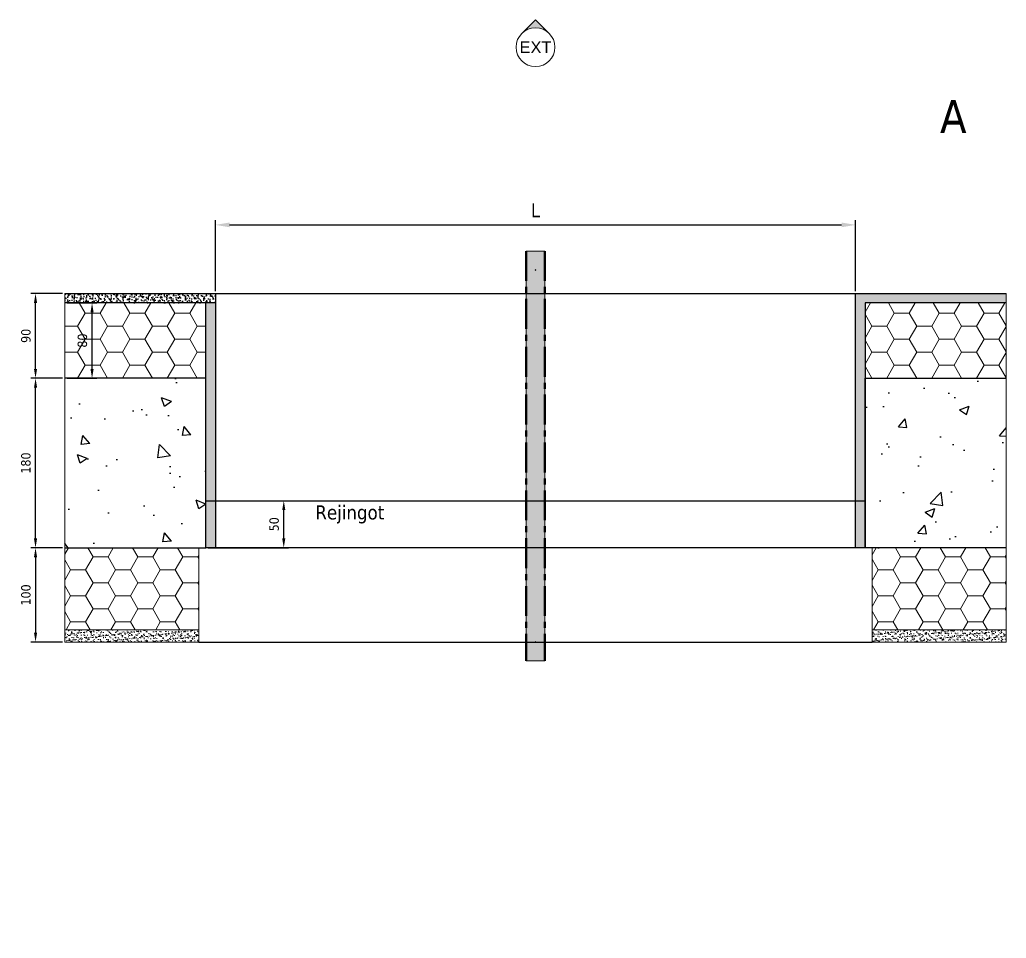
# Model space of a CAD drawing. Header units: millimetres. Extents: x -20000 to 230000, y -17405 to 25402.
# Drawn here: x 4470 to 5518, y 3733 to 4708 of the extents above; entities that cross this region are included whole.
import ezdxf
from ezdxf.enums import TextEntityAlignment as Align

# ---------------------------------------------------------------- set-up
doc = ezdxf.new("R2010")
doc.units = ezdxf.units.MM
doc.header["$PDMODE"] = 35
doc.header["$PDSIZE"] = 0.5
doc.linetypes.add('AXES', pattern=[50.800000000000004, 31.75, -6.35, 6.35, -6.35])
doc.layers.get('0').update_dxf_attribs({"lineweight": 13})
doc.layers.get('Defpoints').update_dxf_attribs({"true_color": 0xc2a584})
for name, color, linetype, lineweight in [('0 - 1 (validé)', 3, 'Continuous', 13), ('1 - Axe', 1, 'AXES', 0), ('1 - BETON', 251, 'Continuous', 25), ('1 - Cotation', 32, 'Continuous', 13), ('1 - Isolant', 132, 'Continuous', 13), ('1 - Platre', 252, 'Continuous', 13), ('1 - Texte', 7, 'Continuous', 13)]:
    doc.layers.add(name, color=color, linetype=linetype, lineweight=lineweight)
doc.layers.add('0 - Invisible', color=43, linetype='Continuous', lineweight=0, plot=False)
doc.layers.add('Non visible', color=163, linetype='Continuous', lineweight=25, plot=False)
doc.layers.add('1 - Cache', color=7, linetype='Continuous', lineweight=0, true_color=0xffffff)
doc.styles.get("Standard").update_dxf_attribs({"font": 'ARIALUNI.TTF'})
doc.styles.add('Texte Poralu', font='tahomabd.ttf')
doc.dimstyles.new('100 - 1000', dxfattribs={"dimtxt": 15, "dimasz": 15, "dimexe": 5, "dimexo": 2.5, "dimgap": 8, "dimtad": 1, "dimdec": 1, "dimtxsty": 'Texte Poralu', "dimcen": 10, "dimazin": 0, "dimtfac": 1, "dimtdec": 1, "dimtmove": 0, "dimatfit": 3, "dimfxl": 1, "dimarcsym": 0})
doc.dimstyles.new('30 - 1000', dxfattribs={"dimtxt": 10, "dimasz": 10, "dimexe": 5, "dimexo": 2.5, "dimgap": 5, "dimtad": 1, "dimdec": 1, "dimtxsty": 'Texte Poralu', "dimcen": 5, "dimazin": 0, "dimtfac": 1, "dimtdec": 1, "dimtmove": 0, "dimatfit": 3, "dimfxl": 1, "dimarcsym": 0})

# ---------------------------------------------------------------- blocks, each defined once
blk = doc.blocks.new('Cadre Coupe_Elev')
at = {"layer": 'Defpoints'}
blk.add_point((4999.999999999971, 3733.496620553549), dxfattribs=at)
at = {"color": 7}
blk.add_attdef('REPERE_1', text='', height=300, dxfattribs=at).set_placement((1000, 9000), align=Align.MIDDLE_CENTER)
at = {"layer": '1 - Texte', "color": 7}
for tag, p in [('DEFINITION1', (5000, 1200)), ('DEFINITION2', (5000, 800))]:
    blk.add_attdef(tag, text='', height=250, dxfattribs=at).set_placement(p, align=Align.MIDDLE_CENTER)
at = {"layer": 'Non visible', "style": 'Texte Poralu'}
for p in [(5447.11721373623, 4905.799125232807), (5447.11721373623, 4605.799125232807)]:
    blk.add_attdef('REPERE_2', text='', height=35, dxfattribs=at).set_placement(p, align=Align.MIDDLE_LEFT)
blk = doc.blocks.new('*U441')
at = {"layer": '1 - Isolant'}
h = blk.add_hatch(dxfattribs=at)
h.set_pattern_fill('HONEY', color=256, scale=5, style=0)
h.set_pattern_definition([(0, (110.0000906813123, 79.99999999999812), (23.8125, 13.748153225), [15.875, -31.75]), (120, (110.0000906813123, 79.99999999999812), (-23.81249994797095, 13.74815331511695), [15.87499999999995, -31.7499999999999]), (59.99999999999999, (110.0000906813123, 79.99999999999812), (5.202904551637744e-08, 27.49630654011694), [-31.75, 15.875])])
h.paths.add_polyline_path([(-149.9999933903616, 0), (0, -9.094947017729282e-13), (-8.952838470577262e-13, 79.99999999999818), (-149.9999933903625, 79.99999999999906)])
at = {"layer": '0 - Invisible'}
blk.add_lwpolyline([(-149.9999933903625, 79.99999999999906), (-149.9999933903616, 0)], dxfattribs=at)
at = {"layer": '1 - Isolant'}
blk.add_lwpolyline([(-149.9999933903616, 0), (0, 0), (0, 0), (0, -9.094947017729282e-13), (-8.952838470577262e-13, 79.99999999999818), (-149.9999933903625, 79.99999999999906)], dxfattribs=at)
blk = doc.blocks.new('*U436')
at = {"layer": '1 - Isolant'}
h = blk.add_hatch(dxfattribs=at)
h.set_pattern_fill('HONEY', color=256, scale=5)
h.set_pattern_definition([(0, (237.499815932928, -1.4210854715202e-14), (23.8125, 13.748153225), [15.875, -31.75]), (120, (237.499815932928, -1.4210854715202e-14), (-23.81249994797095, 13.74815331511695), [15.87499999999996, -31.74999999999992]), (59.99999999999999, (237.499815932928, -1.4210854715202e-14), (5.202904551637744e-08, 27.49630654011694), [-31.75, 15.875])])
h.paths.add_polyline_path([(-149.9999999999709, -87.00000000000001), (-149.9999999999709, 0), (-7.500147691644084, 0), (-7.500147691644084, -87.00000000000001)])
at = {"layer": '1 - Platre'}
h = blk.add_hatch(dxfattribs=at)
h.set_pattern_fill('AR-SAND', color=256, scale=0.1)
h.set_pattern_definition([(37.50000000000001, (237.499815932928, -1.4210854715202e-14), (-0.1600031295984046, 4.894132373293424), [0, -3.860800000000001, 0, -4.318000000000001, 0, -4.1275]), (7.499999999999999, (237.499815932928, -1.4210854715202e-14), (4.495232831380027, 7.168251005683543), [0, -2.0828, 0, -3.4798, 0, -1.3335]), (327.5, (234.375615932928, -1.4210854715202e-14), (7.90992370241458, 0.01437184678545691), [0, -1.27, 0, -4.572, 0, -5.969]), (317.5, (234.375615932928, -1.4210854715202e-14), (7.635564524722972, 2.229293232572162), [0, -0.635, 0, -2.9972, 0, -3.429])])
h.paths.add_polyline_path([(-149.9999999999709, -100), (-149.9999999999709, -87.00000000000001), (-7.500147691644084, -87.00000000000001), (-7.500147691644084, -100)])
at = {"layer": '0 - Invisible'}
for points in [[(-149.9999999999709, -87.00000000000001), (-149.9999999999709, 0)], [(-149.9999999999709, -100), (-149.9999999999709, -87.00000000000001)]]:
    blk.add_lwpolyline(points, dxfattribs=at)
at = {"layer": '1 - Isolant'}
blk.add_lwpolyline([(-149.9999999999709, 0), (-7.500147691644084, 0), (-7.500147691644084, -87.00000000000001), (-149.9999999999709, -87.00000000000001)], dxfattribs=at)
at = {"layer": '1 - Platre'}
blk.add_lwpolyline([(-149.9999999999709, -87.00000000000001), (-7.500147691644084, -87.00000000000001), (-7.500147691644084, -100), (-149.9999999999709, -100)], dxfattribs=at)
blk = doc.blocks.new('*U437')
at = {"layer": '1 - Isolant'}
h = blk.add_hatch(dxfattribs=at)
h.set_pattern_fill('HONEY', color=256, scale=5)
h.set_pattern_definition([(0, (47.49993897719287, -1.4210854715202e-14), (23.8125, 13.748153225), [15.875, -31.75]), (120, (47.49993897719287, -1.4210854715202e-14), (-23.81249994797095, 13.74815331511695), [15.87499999999996, -31.74999999999991]), (59.99999999999999, (47.49993897719287, -1.4210854715202e-14), (5.202904551637744e-08, 27.49630654011694), [-31.75, 15.875])])
h.paths.add_polyline_path([(150.0000385328185, -87.00000000000001), (150.0000385328185, 0), (7.499900444374376, 0), (7.499900444374376, -87.00000000000001)])
at = {"layer": '1 - Platre'}
h = blk.add_hatch(dxfattribs=at)
h.set_pattern_fill('AR-SAND', color=256, scale=0.1)
h.set_pattern_definition([(37.50000000000001, (47.49993897719287, -1.4210854715202e-14), (-0.1600031295984046, 4.894132373293424), [0, -3.860800000000001, 0, -4.318000000000001, 0, -4.1275]), (7.499999999999999, (47.49993897719287, -1.4210854715202e-14), (4.495232831380027, 7.168251005683543), [0, -2.0828, 0, -3.4798, 0, -1.3335]), (327.5, (44.37573897719287, -1.4210854715202e-14), (7.90992370241458, 0.01437184678545691), [0, -1.27, 0, -4.572, 0, -5.969]), (317.5, (44.37573897719287, -1.4210854715202e-14), (7.635564524722972, 2.229293232572162), [0, -0.635, 0, -2.9972, 0, -3.429])])
h.paths.add_polyline_path([(150.0000385328185, -100), (150.0000385328185, -87.00000000000001), (7.499900444374376, -87.00000000000001), (7.499900444374376, -100)])
at = {"layer": '0 - Invisible'}
for points in [[(150.0000385328185, -87.00000000000001), (150.0000385328185, 0)], [(150.0000385328185, -100), (150.0000385328185, -87.00000000000001)]]:
    blk.add_lwpolyline(points, dxfattribs=at)
at = {"layer": '1 - Isolant'}
blk.add_lwpolyline([(150.0000385328185, 0), (7.499900444374376, 0), (7.499900444374376, -87.00000000000001), (150.0000385328185, -87.00000000000001)], dxfattribs=at)
at = {"layer": '1 - Platre'}
blk.add_lwpolyline([(150.0000385328185, -87.00000000000001), (7.499900444374376, -87.00000000000001), (7.499900444374376, -100), (150.0000385328185, -100)], dxfattribs=at)
blk = doc.blocks.new('*U442')
at = {"layer": '1 - Isolant'}
h = blk.add_hatch(dxfattribs=at)
h.set_pattern_fill('HONEY', color=256, scale=5, style=0)
h.set_pattern_definition([(0, (110.0000906813141, 79.99999999999812), (23.8125, 13.748153225), [15.875, -31.75]), (120, (110.0000906813141, 79.99999999999812), (-23.81249994797095, 13.74815331511695), [15.87499999999995, -31.7499999999999]), (59.99999999999999, (110.0000906813141, 79.99999999999812), (5.202904551637744e-08, 27.49630654011694), [-31.75, 15.875])])
h.paths.add_polyline_path([(-149.9999933903616, 0), (1.818989403545856e-12, -9.094947017729282e-13), (9.237055564881302e-13, 79.99999999999818), (-149.9999933903625, 79.99999999999906)])
at = {"layer": '0 - Invisible'}
blk.add_lwpolyline([(-149.9999933903625, 79.99999999999906), (-149.9999933903616, 0)], dxfattribs=at)
at = {"layer": '1 - Isolant'}
blk.add_lwpolyline([(-149.9999933903616, 0), (0, 0), (0, 0), (1.818989403545856e-12, -9.094947017729282e-13), (9.237055564881302e-13, 79.99999999999818), (-149.9999933903625, 79.99999999999906)], dxfattribs=at)
blk = doc.blocks.new('*U189')
h = blk.add_hatch(color=256)
edge = h.paths.add_edge_path()
edge.add_line((-2.072522045462071e-13, 29.16815472393788), (-14.58407736196905, 14.58407736197051))
edge.add_arc((1.103117597267565e-11, -1.326938559031979e-11), 20.62500000001327, 90.00000000003098, 134.9999999999927, ccw=False)
edge.add_arc((-8.900435943814897e-12, -8.125056183416809e-12), 20.62500000000813, 45.00000000000222, 89.99999999997573, ccw=False)
edge.add_line((14.58407736196884, 14.58407736197071), (-2.060573933704291e-13, 29.16815472393788))
for p, q in [((0.00170546913411465, 29.16815472393787), (-14.58407736197124, 14.58407736196831)), ((14.58407736196884, 14.58407736197071), (0.00170546913411465, 29.16815472393787))]:
    blk.add_line(p, q)
blk.add_circle((0, 0), 20.625)
at = {"insert": (0, 0), "char_height": 12.5, "attachment_point": 5}
blk.add_mtext('EXT', dxfattribs=at)
blk = doc.blocks.new('*D1376')
at = {"layer": '1 - Cotation', "color": 0, "lineweight": -2, "transparency": 16777216}
for p, q in [((4677.500019203425, 4420.42839723605), (4677.500019203425, 4495.74337095237)), ((5357.499991699586, 4420.428078769466), (5357.499991699586, 4495.74337095237)), ((4692.500019203425, 4490.74337095237), (5342.499991699586, 4490.74337095237))]:
    blk.add_line(p, q, dxfattribs=at)
at = {"layer": '1 - Cotation', "color": 0, "transparency": 16777216}
for points in [[(4692.500019203425, 4493.24337095237), (4692.500019203425, 4488.24337095237), (4677.500019203425, 4490.74337095237)], [(5342.499991699586, 4493.24337095237), (5342.499991699586, 4488.24337095237), (5357.499991699586, 4490.74337095237)]]:
    blk.add_solid(points, dxfattribs=at)
at = {"layer": 'Defpoints', "color": 0, "transparency": 16777216}
for p in [(5357.499991699586, 4490.74337095237), (4677.500019203425, 4417.92839723605), (5357.499991699586, 4417.928078769466)]:
    blk.add_point(p, dxfattribs=at)
at = {"layer": '1 - Cotation', "color": 0, "transparency": 16777216, "insert": (5017.500005451506, 4506.24337095237), "char_height": 15, "attachment_point": 5, "style": 'Texte Poralu'}
blk.add_mtext('L', dxfattribs=at)
blk = doc.blocks.new('*U435')
at = {"layer": '1 - BETON'}
h = blk.add_hatch(dxfattribs=at)
h.set_pattern_fill('CONCRETE', color=256, scale=15, style=0, pattern_type=2)
h.set_pattern_definition([(49.99999999999999, (-49.99996146718152, -20.00000000000003), (107.589027390113, -9.412820247389266), [11.25, -123.75]), (355, (-49.99996146718152, -20.00000000000003), (-20.81270004195, 112.8288200550018), [9, -99]), (100.4514, (-41.03420946718152, -20.78440100000003), (86.77640725710323, 103.415931309143), [9.5610285, -105.1713168]), (46.18420000000002, (-49.99996146718152, 9.999999999999977), (160.0861572938467, -24.82785214935271), [16.87499999999996, -185.6249999999997]), (96.6356, (-36.65944971718152, 7.931003949999974), (140.1994058323055, 146.1176806350663), [14.3415432, -157.75695]), (351.1842, (-49.99996146718152, 9.999999999999977), (140.1992917700441, 146.1177901387987), [13.5, -148.5]), (21, (-34.99996146718152, 2.499999999999975), (89.53605781776925, -60.39283359980082), [11.25, -123.75]), (326.0000000000001, (-34.99996146718152, 2.499999999999975), (36.49729978823726, 108.772506757028), [9, -99]), (71.4514, (-27.53862651718151, -2.532740900000025), (126.0333942872235, 48.37957450649286), [9.5610285, -105.1713168]), (37.50000000000001, (-49.99996146718152, -20.00000000000003), (1.8239782975936, 49.93407807469672), [0, -97.8, 0, -100.5, 0, -99.375]), (7.499999999999999, (-49.99996146718152, -20.00000000000003), (39.46043061632229, 59.16175678235403), [0, -57.3, 0, -95.55, 0, -37.875]), (327.5, (-83.44996146718152, -20.00000000000003), (80.07336542586135, -3.383230760156963), [0, -37.5, 0, -117, 0, -155.25]), (317.5, (-98.44996146718152, -20.00000000000003), (87.47792540135794, 15.01574734984766), [0, -48.75, 0, -77.69999999999999, 0, -110.25])])
h.paths.add_polyline_path([(150.0000385328185, 179.9999999999999), (150.0000385328185, 0), (0, 0), (0, 180)])
at = {"layer": '0 - Invisible'}
blk.add_lwpolyline([(150.0000385328185, 179.9999999999999), (150.0000385328185, 0)], dxfattribs=at)
at = {"layer": '1 - BETON'}
blk.add_lwpolyline([(150.0000385328185, 0), (0, 0), (0, 180), (150.0000385328185, 179.9999999999999)], dxfattribs=at)
blk = doc.blocks.new('*U434')
at = {"layer": '1 - BETON'}
h = blk.add_hatch(dxfattribs=at)
h.set_pattern_fill('CONCRETE', color=256, scale=15, style=0, pattern_type=2)
h.set_pattern_definition([(49.99999999999999, (-50.00000000000003, -20.00000000000003), (107.589027390113, -9.412820247389266), [11.25, -123.75]), (355, (-50.00000000000003, -20.00000000000003), (-20.81270004195, 112.8288200550018), [9, -99]), (100.4514, (-41.03424800000003, -20.78440100000002), (86.77640725710323, 103.415931309143), [9.5610285, -105.1713168]), (46.18420000000002, (-50.00000000000003, 9.999999999999977), (160.0861572938467, -24.82785214935271), [16.87499999999996, -185.6249999999997]), (96.6356, (-36.65948825000003, 7.931003949999974), (140.1994058323055, 146.1176806350663), [14.3415432, -157.75695]), (351.1842, (-50.00000000000003, 9.999999999999977), (140.1992917700441, 146.1177901387987), [13.5, -148.5]), (21, (-35.00000000000003, 2.499999999999975), (89.53605781776925, -60.39283359980082), [11.25, -123.75]), (326.0000000000001, (-35.00000000000003, 2.499999999999975), (36.49729978823726, 108.772506757028), [9, -99]), (71.4514, (-27.53866505000002, -2.532740900000025), (126.0333942872235, 48.37957450649286), [9.5610285, -105.1713168]), (37.50000000000001, (-50.00000000000003, -20.00000000000003), (1.8239782975936, 49.93407807469672), [0, -97.8, 0, -100.5, 0, -99.375]), (7.499999999999999, (-50.00000000000003, -20.00000000000003), (39.46043061632229, 59.16175678235403), [0, -57.3, 0, -95.55, 0, -37.875]), (327.5, (-83.45000000000003, -20.00000000000003), (80.07336542586135, -3.383230760156963), [0, -37.5, 0, -117, 0, -155.25]), (317.5, (-98.45000000000003, -20.00000000000003), (87.47792540135794, 15.01574734984766), [0, -48.75, 0, -77.69999999999999, 0, -110.25])])
h.paths.add_polyline_path([(150, 179.9999999999999), (150, 0), (0, 0), (0, 180)])
at = {"layer": '0 - Invisible'}
blk.add_lwpolyline([(150, 179.9999999999999), (150, 0)], dxfattribs=at)
at = {"layer": '1 - BETON'}
blk.add_lwpolyline([(150, 0), (0, 0), (0, 180), (150, 179.9999999999999)], dxfattribs=at)
blk = doc.blocks.new('*D1377')
at = {"layer": 'Defpoints', "color": 0, "lineweight": -2, "transparency": 16777216}
for p, q in [((4514.99997544319, 4327.928406744617), (4481.479444394658, 4327.928406744617)), ((4486.479444394658, 4157.928406744617), (4486.479444394658, 4317.928406744617)), ((4514.99997544319, 4147.928406744617), (4481.479444394658, 4147.928406744617))]:
    blk.add_line(p, q, dxfattribs=at)
at = {"layer": 'Defpoints', "color": 0, "transparency": 16777216}
for p in [(4486.479444394658, 4327.928406744617), (4517.49997544319, 4327.928406744617), (4517.49997544319, 4147.928406744617)]:
    blk.add_point(p, dxfattribs=at)
for points in [[(4484.812777727991, 4317.928406744617), (4488.146111061325, 4317.928406744617), (4486.479444394658, 4327.928406744617)], [(4484.812777727991, 4157.928406744617), (4488.146111061325, 4157.928406744617), (4486.479444394658, 4147.928406744617)]]:
    blk.add_solid(points, dxfattribs=at)
at = {"layer": 'Defpoints', "color": 0, "transparency": 16777216, "insert": (4476.251103226087, 4237.928406744618), "char_height": 10, "attachment_point": 5, "rotation": 90, "style": 'Texte Poralu'}
blk.add_mtext('180', dxfattribs=at)
blk = doc.blocks.new('*D1378')
at = {"layer": '1 - Cotation', "color": 0, "lineweight": -2, "transparency": 16777216}
for p, q in [((4514.999975443219, 4147.928406744617), (4481.479444394658, 4147.928406744617)), ((4486.479444394658, 4137.928406744617), (4486.479444394658, 4057.928406744617)), ((4514.999975443219, 4047.928406744617), (4481.479444394658, 4047.928406744617))]:
    blk.add_line(p, q, dxfattribs=at)
at = {"layer": '1 - Cotation', "color": 0, "transparency": 16777216}
for points in [[(4484.812777727991, 4137.928406744617), (4488.146111061325, 4137.928406744617), (4486.479444394658, 4147.928406744617)], [(4484.812777727991, 4057.928406744617), (4488.146111061325, 4057.928406744617), (4486.479444394658, 4047.928406744617)]]:
    blk.add_solid(points, dxfattribs=at)
at = {"layer": 'Defpoints', "color": 0, "transparency": 16777216}
for p in [(4517.499975443219, 4147.928406744617), (4486.479444394658, 4047.928406744617), (4517.499975443219, 4047.928406744617)]:
    blk.add_point(p, dxfattribs=at)
at = {"layer": '1 - Cotation', "color": 0, "transparency": 16777216, "insert": (4476.274608934616, 4097.928406744618), "char_height": 10, "attachment_point": 5, "rotation": 90, "style": 'Texte Poralu'}
blk.add_mtext('100', dxfattribs=at)
blk = doc.blocks.new('*D1379')
at = {"layer": '1 - Cotation', "color": 0, "lineweight": -2, "transparency": 16777216}
for p, q in [((4669.999879171168, 4197.928406744628), (4755.121790576124, 4197.928406744628)), ((4750.121790576124, 4157.928406744617), (4750.121790576124, 4187.928406744628)), ((4669.999903239173, 4147.928406744617), (4755.121790576124, 4147.928406744617))]:
    blk.add_line(p, q, dxfattribs=at)
at = {"layer": '1 - Cotation', "color": 0, "transparency": 16777216}
for points in [[(4748.455123909457, 4187.928406744628), (4751.788457242791, 4187.928406744628), (4750.121790576124, 4197.928406744628)], [(4748.455123909457, 4157.928406744617), (4751.788457242791, 4157.928406744617), (4750.121790576124, 4147.928406744617)]]:
    blk.add_solid(points, dxfattribs=at)
at = {"layer": 'Defpoints', "color": 0, "transparency": 16777216}
for p in [(4667.499879171168, 4197.928406744628), (4750.121790576124, 4197.928406744628), (4667.499903239173, 4147.928406744617)]:
    blk.add_point(p, dxfattribs=at)
at = {"layer": '1 - Cotation', "color": 0, "transparency": 16777216, "insert": (4739.916955116083, 4172.928406744623), "char_height": 10, "attachment_point": 5, "rotation": 90, "style": 'Texte Poralu'}
blk.add_mtext('50', dxfattribs=at)
blk = doc.blocks.new('*D1380')
at = {"layer": 'Defpoints', "color": 0, "lineweight": -2, "transparency": 16777216}
for p, q in [((4514.999930727722, 4417.928264116479), (4481.479453903199, 4417.928264116479)), ((4486.479453903199, 4337.928406744617), (4486.479453903199, 4407.928264116479)), ((4514.99997544319, 4327.928406744617), (4481.479453903199, 4327.928406744617))]:
    blk.add_line(p, q, dxfattribs=at)
at = {"layer": 'Defpoints', "color": 0, "transparency": 16777216}
for p in [(4486.479453903199, 4417.928264116479), (4517.499930727722, 4417.928264116479), (4517.49997544319, 4327.928406744617)]:
    blk.add_point(p, dxfattribs=at)
for points in [[(4484.812787236532, 4407.928264116479), (4488.146120569866, 4407.928264116479), (4486.479453903199, 4417.928264116479)], [(4484.812787236532, 4337.928406744617), (4488.146120569866, 4337.928406744617), (4486.479453903199, 4327.928406744617)]]:
    blk.add_solid(points, dxfattribs=at)
at = {"layer": 'Defpoints', "color": 0, "transparency": 16777216, "insert": (4476.274618443158, 4372.928335430549), "char_height": 10, "attachment_point": 5, "rotation": 90, "style": 'Texte Poralu'}
blk.add_mtext('90', dxfattribs=at)
blk = doc.blocks.new('*D1381')
at = {"layer": 'Defpoints', "color": 0, "lineweight": -2, "transparency": 16777216}
for p, q in [((4519.999950246501, 4407.928301654997), (4551.504766921991, 4407.928301654997)), ((4546.504766921991, 4337.928301655019), (4546.504766921991, 4397.928301654997)), ((4520.00000629429, 4327.928301655019), (4551.504766921991, 4327.928301655019))]:
    blk.add_line(p, q, dxfattribs=at)
at = {"layer": 'Defpoints', "color": 0, "transparency": 16777216}
for p in [(4517.499950246501, 4407.928301654997), (4546.504766921991, 4407.928301654997), (4517.50000629429, 4327.928301655019)]:
    blk.add_point(p, dxfattribs=at)
for points in [[(4544.838100255324, 4397.928301654997), (4548.171433588658, 4397.928301654997), (4546.504766921991, 4407.928301654997)], [(4544.838100255324, 4337.928301655019), (4548.171433588658, 4337.928301655019), (4546.504766921991, 4327.928301655019)]]:
    blk.add_solid(points, dxfattribs=at)
at = {"layer": 'Defpoints', "color": 0, "transparency": 16777216, "insert": (4536.276425753421, 4367.928301655009), "char_height": 10, "attachment_point": 5, "rotation": 90, "style": 'Texte Poralu'}
blk.add_mtext('80', dxfattribs=at)
blk = doc.blocks.new('*U1386')
at = {"layer": '1 - Cache'}
blk.add_hatch(color=256, dxfattribs=at).paths.add_polyline_path([(-9.999997438038362, 20.00000128098062), (-10.00005316068065, -414.9998299771475), (9.999946839319197, -414.9998325391089), (10.00000256196148, 19.99999871901906)])
at = {"layer": '0 - Invisible'}
blk.add_lwpolyline([(-9.999997438038362, 20.00000128098062), (-10.00005316068065, -414.9998299771475), (9.999946839319197, -414.9998325391089), (10.00000256196148, 19.99999871901906)], close=True, dxfattribs=at)
for p in [(0, 0), (-5.059871916602343e-05, -394.9998312581284)]:
    blk.add_point(p, dxfattribs=at)
at = {"layer": '1 - Axe', "lineweight": 50}
for p, q in [((-9.999997438038362, 20.00000128098062), (-10.00005316068065, -414.9998299771475)), ((10.00000256196148, 19.99999871901906), (9.999946839319197, -414.9998325391089))]:
    blk.add_line(p, q, dxfattribs=at)
blk = doc.blocks.new('*U498')
at = {"layer": '1 - BETON'}
h = blk.add_hatch(dxfattribs=at)
h.set_pattern_fill('AR-SAND', color=256, scale=0.1)
h.set_pattern_definition([(37.50000000000001, (49.99994055178092, -59.99999524586235), (-0.1600031295984046, 4.894132373293424), [0, -3.860800000000001, 0, -4.318000000000001, 0, -4.1275]), (7.499999999999999, (49.99994055178092, -59.99999524586235), (4.495232831380027, 7.168251005683543), [0, -2.0828, 0, -3.4798, 0, -1.3335]), (327.5, (46.87574055178092, -59.99999524586235), (7.90992370241458, 0.01437184678545762), [0, -1.27, 0, -4.572, 0, -5.969]), (317.5, (46.87574055178092, -59.99999524586235), (7.635564524722972, 2.229293232572163), [0, -0.635, 0, -2.9972, 0, -3.429])])
h.paths.add_polyline_path([(-150.0000594482191, 10), (-150.0000594482191, 0), (0, 0), (0, -259.9999952458624), (10, -259.9999952458624), (10, 10)])
at = {"layer": '0 - Invisible'}
blk.add_lwpolyline([(-150.0000594482191, 10), (-150.0000594482191, 0)], dxfattribs=at)
at = {"layer": '1 - BETON'}
blk.add_lwpolyline([(-150.0000594482191, 0), (0, 0), (0, -259.9999952458624), (10, -259.9999952458624), (10, 10), (-150.0000594482191, 10)], dxfattribs=at)
blk = doc.blocks.new('*U679')
at = {"layer": '1 - BETON'}
h = blk.add_hatch(dxfattribs=at)
h.set_pattern_fill('AR-SAND', color=256, scale=0.1)
h.set_pattern_definition([(37.50000000000001, (0, -59.9999999998895), (-0.1600031295984046, 4.894132373293424), [0, -3.860800000000001, 0, -4.318000000000001, 0, -4.1275]), (7.499999999999999, (0, -59.9999999998895), (4.495232831380027, 7.168251005683543), [0, -2.0828, 0, -3.4798, 0, -1.3335]), (327.5, (-3.1242, -59.9999999998895), (7.90992370241458, 0.01437184678545762), [0, -1.27, 0, -4.572, 0, -5.969]), (317.5, (-3.1242, -59.9999999998895), (7.635564524722972, 2.229293232572163), [0, -0.635, 0, -2.9972, 0, -3.429])])
h.paths.add_polyline_path([(9.999999999999963, -259.9999999998895), (10, 0), (0, 0), (-3.673940397442059e-14, -259.9999999998895)])
at = {"layer": '0 - Invisible'}
blk.add_line((-3.673940397442059e-14, -259.9999999998895), (9.999999999999963, -259.9999999998895), dxfattribs=at)
at = {"layer": '1 - BETON'}
blk.add_lwpolyline([(9.999999999999963, -259.9999999998895), (10, 0), (0, 0), (-3.673940397442059e-14, -259.9999999998895)], dxfattribs=at)
blk = doc.blocks.new('*U680')
at = {"layer": '1 - BETON'}
h = blk.add_hatch(dxfattribs=at)
h.set_pattern_fill('AR-SAND', color=256, scale=0.1)
h.set_pattern_definition([(37.50000000000001, (0, 40.00006681227478), (-0.1600031295984046, 4.894132373293424), [0, -3.860800000000001, 0, -4.318000000000001, 0, -4.1275]), (7.499999999999999, (0, 40.00006681227478), (4.495232831380027, 7.168251005683543), [0, -2.0828, 0, -3.4798, 0, -1.3335]), (327.5, (-3.1242, 40.00006681227478), (7.90992370241458, 0.01437184678545762), [0, -1.27, 0, -4.572, 0, -5.969]), (317.5, (-3.1242, 40.00006681227478), (7.635564524722972, 2.229293232572163), [0, -0.635, 0, -2.9972, 0, -3.429])])
h.paths.add_polyline_path([(9.999999999999964, -159.9999331877252), (10, 3.979039320256561e-13), (0, 0), (-3.673940397442059e-14, -159.9999331877256)])
at = {"layer": '0 - Invisible'}
blk.add_line((-3.673940397442059e-14, -159.9999331877256), (9.999999999999964, -159.9999331877252), dxfattribs=at)
at = {"layer": '1 - BETON'}
blk.add_lwpolyline([(9.999999999999964, -159.9999331877252), (10, 3.979039320256561e-13), (0, 0), (-3.673940397442059e-14, -159.9999331877256)], dxfattribs=at)

msp = doc.modelspace()

# ---------------------------------------------------------------- linework, layer by layer
at = {"layer": '1 - BETON', "ltscale": 2}
msp.add_line((4677.500019203425, 4417.92839723605), (5357.499991699586, 4417.928078769466), dxfattribs=at)
at = {"layer": '1 - BETON'}
msp.add_line((4659.999827751546, 4047.928406744617), (5374.999875887564, 4047.928406744617), dxfattribs=at)
msp.add_lwpolyline([(4667.499951375185, 4167.928406744613), (4667.499927307179, 4167.928406744622), (4667.499879171168, 4197.928406744628), (5367.499925665381, 4197.928406744628), (5367.499975443198, 4167.92840674463), (5367.500065615113, 4167.92840674463), (5367.499885271284, 4147.928406744619), (4667.499903239173, 4147.928406744617)], close=True, dxfattribs=at)

# ---------------------------------------------------------------- block references
for name, p in [('*U189', (5017.501652888432, 4679.328465829611)), ('*U1386', (5017.499902418274, 4442.928238002745)), ('*U435', (5367.49997544319, 4147.928406744617)), ('*U436', (4667.49997544319, 4147.928406744617)), ('*U437', (5367.49997544319, 4147.928406744617))]:
    msp.add_blockref(name, p)
at = {"xscale": -1}
for name, p, rotation in [('*U680', (4677.499873423917, 4407.928416253088), 270.0000544799311), ('*U498', (5367.499991841463, 4407.928078911344), 8.128960704567589e-07), ('*U679', (4667.49997544319, 4147.928406744619), 180.0000544799311), ('*U442', (5367.50002058561, 4327.928406744617), 359.9999598587287)]:
    msp.add_blockref(name, p, dxfattribs=dict(at, rotation=rotation))
at = {"rotation": 4.014127135292442e-05}
msp.add_blockref('*U441', (4667.499999684615, 4327.928406744617), dxfattribs=at)
at = {"xscale": -1}
msp.add_blockref('*U434', (4667.49997544319, 4147.928406744617), dxfattribs=at)
at = {"layer": '0 - 1 (validé)'}
ref = msp.add_blockref('Cadre Coupe_Elev', (0, 0), dxfattribs=at)
ref.add_attrib('REPERE_2', 'A', dxfattribs={"layer": 'Non visible', "height": 35, "style": 'Texte Poralu'}).set_placement((5447.11721373623, 4605.799125232807), align=Align.MIDDLE_LEFT)

# ---------------------------------------------------------------- texts
at = {"layer": '1 - Texte', "insert": (4783.640204902751, 4193.009437021043), "char_height": 15, "attachment_point": 1, "style": 'Texte Poralu'}
msp.add_mtext_dynamic_manual_height_columns('Rejingot', width=98.00237297415151, gutter_width=300, heights=[0], dxfattribs=at)

# ---------------------------------------------------------------- dimensions: what is measured, and where the dimension line sits
at = {"layer": '1 - Cotation'}
dim = msp.add_linear_dim(base=(5357.499991699586, 4490.74337095237), p1=(4677.500019203425, 4417.92839723605), p2=(5357.499991699586, 4417.928078769466), text='L', dimstyle='100 - 1000', dxfattribs=at)
dim.commit()
dim.dimension.update_dxf_attribs({"geometry": '*D1376', "text_midpoint": (5017.500005451506, 4506.24337095237)})
for base, p1, p2, picture, middle in [((4750.121790576124, 4197.928406744628), (4667.499903239173, 4147.928406744617), (4667.499879171168, 4197.928406744628), '*D1379', (4739.916955116083, 4172.928406744623)), ((4486.479444394658, 4047.928406744617), (4517.499975443219, 4147.928406744617), (4517.499975443219, 4047.928406744617), '*D1378', (4476.274608934616, 4097.928406744618))]:
    dim = msp.add_linear_dim(base=base, p1=p1, p2=p2, angle=90, dimstyle='30 - 1000', dxfattribs=at)
    dim.commit()
    dim.dimension.update_dxf_attribs({"geometry": picture, "text_midpoint": middle})
at = {"layer": 'Defpoints'}
for base, p1, p2, picture, middle in [((4486.479453903199, 4417.928264116479), (4517.49997544319, 4327.928406744617), (4517.499930727722, 4417.928264116479), '*D1380', (4476.274618443158, 4372.928335430549)), ((4546.504766921991, 4407.928301654997), (4517.50000629429, 4327.928301655019), (4517.499950246501, 4407.928301654997), '*D1381', (4536.276425753421, 4367.928301655009)), ((4486.479444394658, 4327.928406744617), (4517.49997544319, 4147.928406744617), (4517.49997544319, 4327.928406744617), '*D1377', (4476.251103226087, 4237.928406744618))]:
    dim = msp.add_linear_dim(base=base, p1=p1, p2=p2, angle=90, dimstyle='30 - 1000', dxfattribs=at)
    dim.commit()
    dim.dimension.update_dxf_attribs({"geometry": picture, "text_midpoint": middle})

doc.saveas('drawing.dxf')
